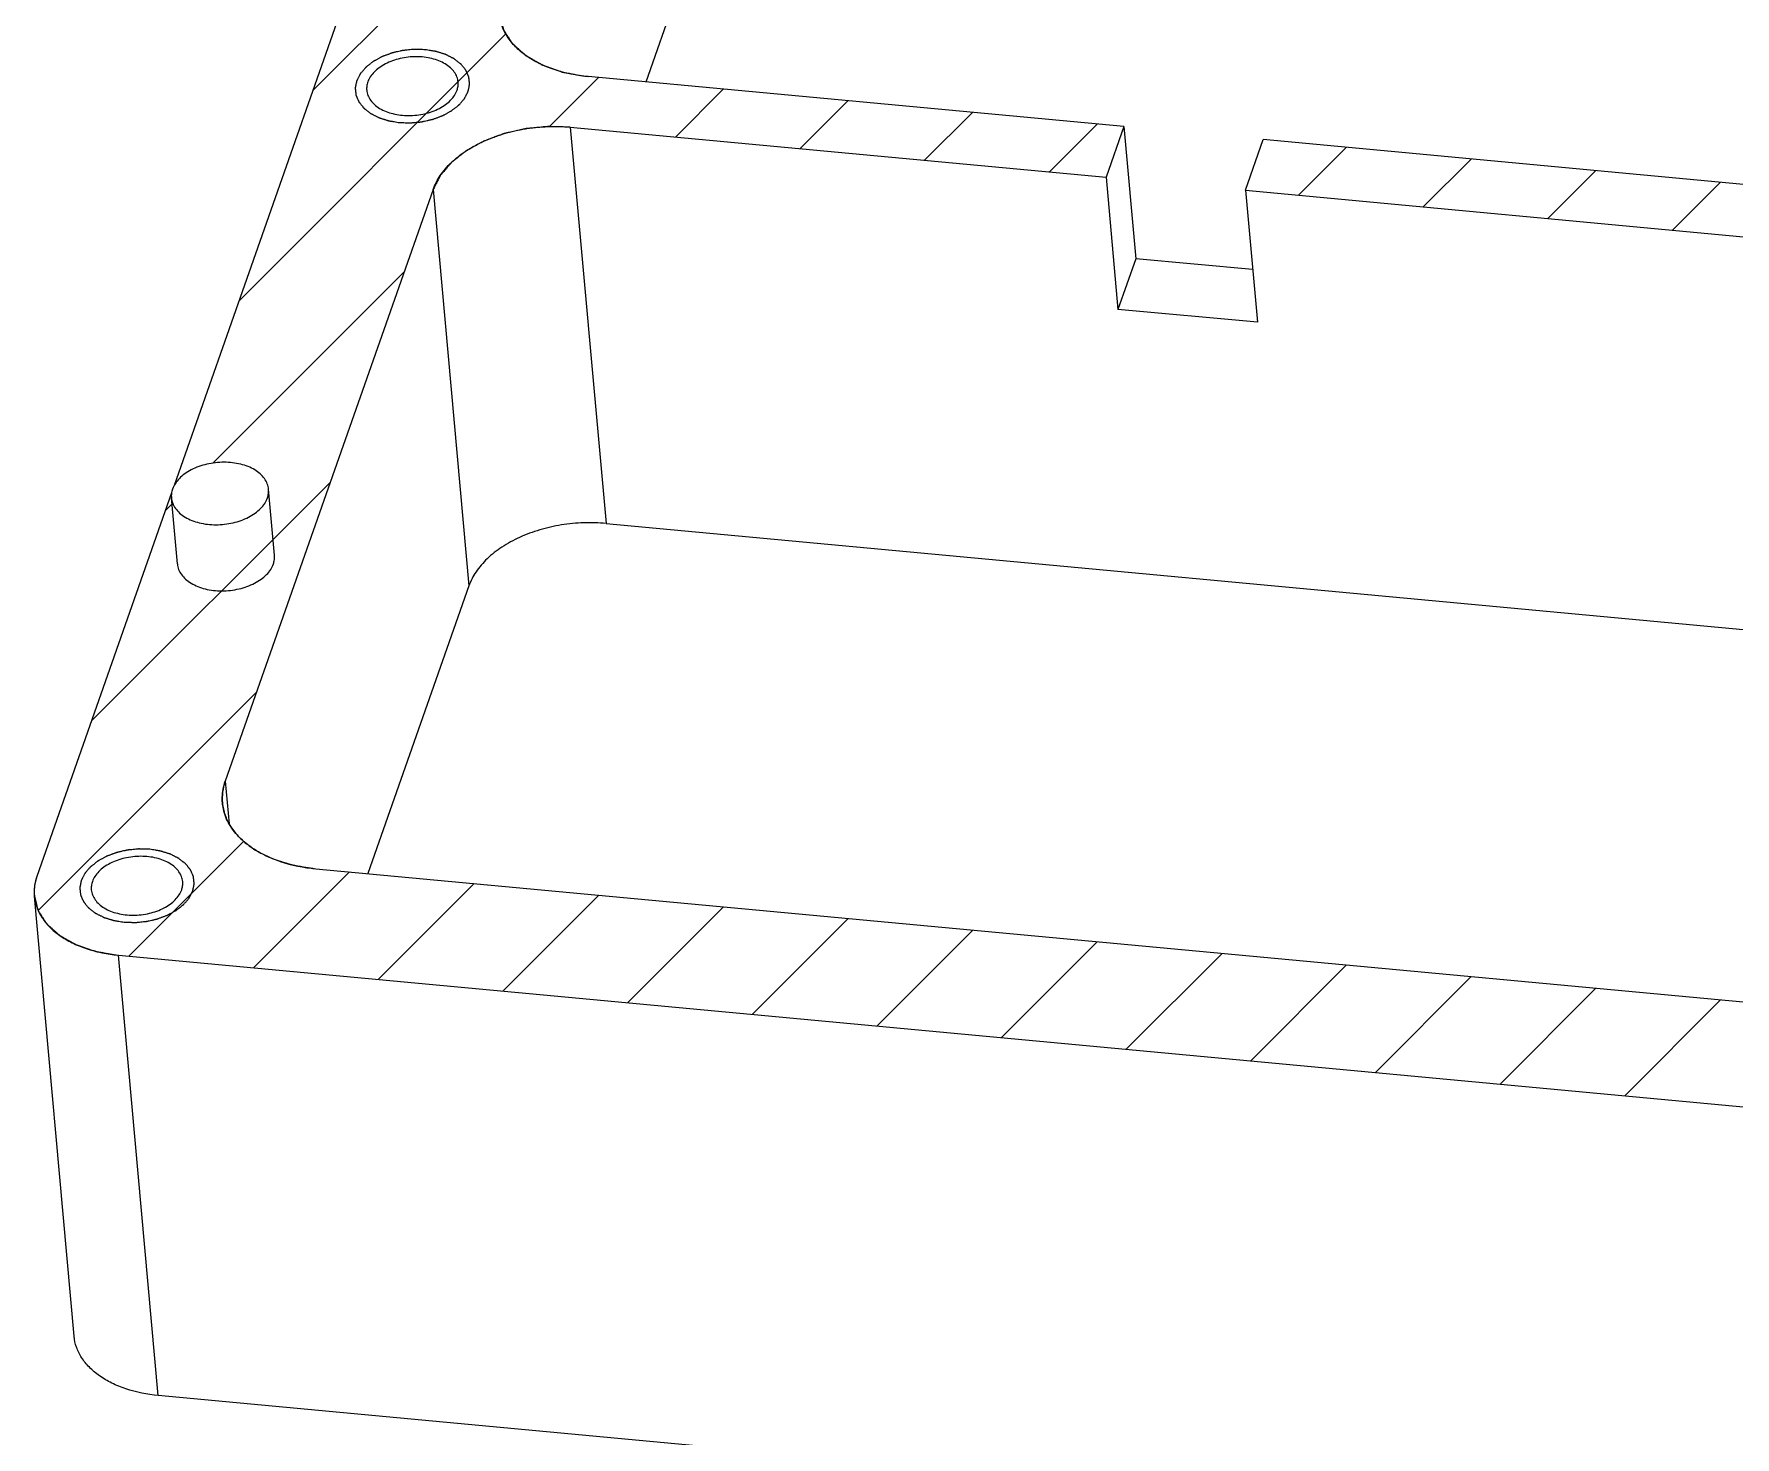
# Model space of a CAD drawing. Header units: millimetres. Extents: x 0 to 420, y 0 to 297.
# Drawn here: x 298.21 to 313.03, y 103.44 to 115.67 of the extents above; entities that cross this region are included whole.
import ezdxf

# ---------------------------------------------------------------- set-up
doc = ezdxf.new("R2010")
doc.units = ezdxf.units.MM
doc.header["$LTSCALE"] = 23.1
doc.layers.get('0').update_dxf_attribs({"linetype": 'CONTINUOUS'})
for name, color, linetype in [('03_ALL_AXES', 7, 'CONTINUOUS'), ('09_ALL_ROUNDS', 7, 'CONTINUOUS'), ('11_ALL_COSMETICS', 7, 'CONTINUOUS'), ('20_ALL_FEATURES', 7, 'CONTINUOUS')]:
    doc.layers.add(name, color=color, linetype=linetype)

msp = doc.modelspace()

# ---------------------------------------------------------------- linework, layer by layer
at = {"color": 4}
for points in [[(301.618, 115.529), (301.61, 115.529), (301.593, 115.529), (301.573, 115.53), (301.557, 115.53), (301.545, 115.531), (301.535, 115.531), (301.528, 115.531), (301.524, 115.531), (301.521, 115.532), (301.518, 115.531), (301.514, 115.531), (301.507, 115.53), (301.493, 115.529), (301.472, 115.527), (301.452, 115.525), (301.438, 115.523), (301.431, 115.523), (301.427, 115.522), (301.424, 115.522), (301.421, 115.521), (301.417, 115.521), (301.41, 115.519), (301.397, 115.516), (301.381, 115.512), (301.365, 115.509), (301.353, 115.506), (301.344, 115.504), (301.337, 115.502), (301.333, 115.501), (301.33, 115.501), (301.327, 115.5), (301.323, 115.498), (301.317, 115.496), (301.308, 115.493), (301.297, 115.488), (301.286, 115.484), (301.274, 115.48), (301.263, 115.476), (301.254, 115.473), (301.248, 115.47), (301.244, 115.469), (301.241, 115.468), (301.239, 115.467), (301.236, 115.465), (301.23, 115.462), (301.222, 115.457), (301.212, 115.452), (301.203, 115.447), (301.193, 115.441), (301.183, 115.436), (301.175, 115.432), (301.17, 115.429), (301.167, 115.427), (301.164, 115.426), (301.162, 115.424), (301.159, 115.422), (301.155, 115.418), (301.148, 115.413), (301.14, 115.407), (301.132, 115.4), (301.124, 115.394), (301.116, 115.388), (301.109, 115.383), (301.105, 115.379), (301.102, 115.377), (301.1, 115.375), (301.099, 115.373), (301.097, 115.371), (301.093, 115.367), (301.088, 115.361), (301.082, 115.354), (301.076, 115.347), (301.07, 115.34), (301.064, 115.333), (301.059, 115.327), (301.055, 115.323), (301.053, 115.32), (301.051, 115.319), (301.051, 115.317), (301.049, 115.314), (301.047, 115.31), (301.044, 115.303), (301.04, 115.295), (301.036, 115.288), (301.032, 115.28), (301.029, 115.274), (301.026, 115.268), (301.024, 115.264), (301.022, 115.261), (301.021, 115.259), (301.02, 115.257), (301.02, 115.255), (301.019, 115.252), (301.018, 115.249), (301.018, 115.245), (301.017, 115.24), (301.015, 115.233), (301.014, 115.226), (301.012, 115.218), (301.011, 115.211), (301.01, 115.206), (301.009, 115.202), (301.008, 115.199), (301.008, 115.196), (301.007, 115.194), (301.008, 115.192), (301.008, 115.19), (301.008, 115.187), (301.009, 115.183), (301.009, 115.178), (301.01, 115.171), (301.011, 115.163), (301.012, 115.156), (301.012, 115.149), (301.013, 115.144), (301.013, 115.14), (301.014, 115.137), (301.014, 115.134), (301.014, 115.132), (301.015, 115.131), (301.016, 115.128), (301.017, 115.125), (301.019, 115.121), (301.021, 115.116), (301.024, 115.11), (301.027, 115.103), (301.03, 115.096), (301.033, 115.09), (301.035, 115.085), (301.036, 115.081), (301.038, 115.078), (301.039, 115.075), (301.039, 115.074), (301.041, 115.072), (301.043, 115.07), (301.045, 115.067), (301.048, 115.063), (301.051, 115.059), (301.056, 115.053), (301.062, 115.046), (301.067, 115.04), (301.073, 115.033), (301.077, 115.027), (301.08, 115.023), (301.082, 115.021), (301.083, 115.019), (301.085, 115.018), (301.088, 115.016), (301.092, 115.012), (301.098, 115.008), (301.106, 115.002), (301.113, 114.996), (301.121, 114.99), (301.128, 114.984), (301.134, 114.98), (301.139, 114.976), (301.141, 114.974), (301.143, 114.973), (301.145, 114.972), (301.148, 114.97), (301.154, 114.968), (301.161, 114.964), (301.171, 114.959), (301.18, 114.954), (301.189, 114.95), (301.198, 114.945), (301.206, 114.941), (301.211, 114.939), (301.214, 114.937), (301.216, 114.936), (301.219, 114.935), (301.223, 114.934), (301.229, 114.932), (301.237, 114.929), (301.248, 114.926), (301.259, 114.923), (301.269, 114.919), (301.28, 114.916), (301.288, 114.913), (301.295, 114.911), (301.298, 114.91), (301.301, 114.909), (301.304, 114.909), (301.308, 114.908), (301.314, 114.907), (301.324, 114.906), (301.336, 114.904), (301.352, 114.901), (301.371, 114.898), (301.387, 114.895), (301.395, 114.894)], [(301.395, 114.894), (301.403, 114.894), (301.419, 114.893), (301.439, 114.893), (301.455, 114.892), (301.467, 114.892), (301.477, 114.892), (301.484, 114.891), (301.488, 114.891), (301.491, 114.891), (301.494, 114.892), (301.498, 114.892), (301.505, 114.893), (301.52, 114.894), (301.54, 114.896), (301.56, 114.898), (301.574, 114.899), (301.581, 114.9), (301.585, 114.9), (301.588, 114.901), (301.591, 114.901), (301.595, 114.902), (301.602, 114.904), (301.616, 114.907), (301.631, 114.91), (301.647, 114.914), (301.659, 114.917), (301.669, 114.919), (301.675, 114.92), (301.679, 114.921), (301.682, 114.922), (301.685, 114.923), (301.689, 114.924), (301.695, 114.927), (301.705, 114.93), (301.716, 114.934), (301.727, 114.938), (301.738, 114.943), (301.749, 114.947), (301.758, 114.95), (301.765, 114.953), (301.768, 114.954), (301.771, 114.955), (301.773, 114.956), (301.777, 114.958), (301.782, 114.961), (301.79, 114.965), (301.8, 114.971), (301.81, 114.976), (301.819, 114.981), (301.829, 114.987), (301.837, 114.991), (301.843, 114.994), (301.846, 114.996), (301.848, 114.997), (301.85, 114.999), (301.853, 115.001), (301.857, 115.005), (301.864, 115.01), (301.872, 115.016), (301.88, 115.022), (301.888, 115.029), (301.896, 115.035), (301.903, 115.04), (301.907, 115.044), (301.91, 115.046), (301.912, 115.048), (301.914, 115.049), (301.916, 115.052), (301.919, 115.056), (301.924, 115.062), (301.93, 115.069), (301.936, 115.076), (301.942, 115.083), (301.949, 115.09), (301.954, 115.096), (301.957, 115.1), (301.959, 115.102), (301.961, 115.104), (301.962, 115.106), (301.963, 115.109), (301.965, 115.113), (301.969, 115.12), (301.973, 115.127), (301.976, 115.135), (301.98, 115.143), (301.984, 115.149), (301.986, 115.154), (301.988, 115.158), (301.99, 115.162), (301.991, 115.164), (301.992, 115.166), (301.993, 115.168), (301.993, 115.171), (301.994, 115.174), (301.995, 115.178), (301.996, 115.183), (301.997, 115.189), (301.999, 115.197), (302, 115.205), (302.001, 115.212), (302.002, 115.217), (302.003, 115.221), (302.004, 115.224), (302.004, 115.227), (302.005, 115.229), (302.004, 115.23), (302.004, 115.233), (302.004, 115.236), (302.003, 115.24), (302.003, 115.245), (302.002, 115.252), (302.001, 115.259), (302.001, 115.267), (302, 115.274), (301.999, 115.279), (301.999, 115.283), (301.999, 115.286), (301.998, 115.288), (301.998, 115.29), (301.997, 115.292), (301.996, 115.295), (301.995, 115.298), (301.993, 115.301), (301.991, 115.306), (301.989, 115.312), (301.985, 115.32), (301.982, 115.327), (301.98, 115.333), (301.978, 115.338), (301.976, 115.342), (301.975, 115.345), (301.974, 115.347), (301.973, 115.349), (301.971, 115.351), (301.97, 115.353), (301.967, 115.356), (301.965, 115.359), (301.961, 115.364), (301.956, 115.37), (301.951, 115.376), (301.945, 115.383), (301.94, 115.39), (301.935, 115.396), (301.932, 115.4), (301.93, 115.402), (301.929, 115.404), (301.927, 115.405), (301.924, 115.407), (301.92, 115.41), (301.914, 115.415), (301.906, 115.421), (301.899, 115.427), (301.892, 115.433), (301.884, 115.438), (301.878, 115.443), (301.874, 115.446), (301.871, 115.448), (301.869, 115.45), (301.867, 115.451), (301.864, 115.453), (301.859, 115.455), (301.851, 115.459), (301.842, 115.464), (301.833, 115.468), (301.823, 115.473), (301.814, 115.478), (301.807, 115.481), (301.801, 115.484), (301.798, 115.486), (301.796, 115.487), (301.793, 115.488), (301.79, 115.489), (301.784, 115.491), (301.775, 115.494), (301.764, 115.497), (301.754, 115.5), (301.743, 115.504), (301.733, 115.507), (301.724, 115.51), (301.718, 115.512), (301.714, 115.513), (301.712, 115.514), (301.709, 115.514), (301.705, 115.515), (301.698, 115.516), (301.688, 115.517), (301.676, 115.519), (301.661, 115.522), (301.641, 115.525), (301.625, 115.527), (301.618, 115.529)], [(299.217, 108.56), (299.209, 108.56), (299.193, 108.561), (299.173, 108.561), (299.157, 108.562), (299.145, 108.562), (299.135, 108.562), (299.128, 108.563), (299.124, 108.563), (299.121, 108.563), (299.117, 108.563), (299.113, 108.562), (299.106, 108.561), (299.092, 108.56), (299.072, 108.558), (299.052, 108.556), (299.038, 108.555), (299.03, 108.554), (299.026, 108.554), (299.023, 108.554), (299.02, 108.553), (299.017, 108.552), (299.01, 108.55), (298.996, 108.547), (298.98, 108.544), (298.965, 108.54), (298.953, 108.538), (298.943, 108.535), (298.936, 108.534), (298.932, 108.533), (298.929, 108.532), (298.927, 108.531), (298.923, 108.53), (298.916, 108.527), (298.907, 108.524), (298.896, 108.52), (298.885, 108.516), (298.874, 108.512), (298.863, 108.507), (298.854, 108.504), (298.847, 108.502), (298.843, 108.5), (298.841, 108.499), (298.838, 108.498), (298.835, 108.496), (298.829, 108.493), (298.821, 108.489), (298.812, 108.483), (298.802, 108.478), (298.793, 108.473), (298.783, 108.468), (298.775, 108.463), (298.769, 108.46), (298.766, 108.458), (298.763, 108.457), (298.762, 108.455), (298.759, 108.453), (298.754, 108.45), (298.748, 108.444), (298.74, 108.438), (298.732, 108.432), (298.724, 108.426), (298.716, 108.419), (298.709, 108.414), (298.704, 108.41), (298.702, 108.408), (298.699, 108.407), (298.698, 108.405), (298.696, 108.403), (298.693, 108.398), (298.687, 108.392), (298.681, 108.385), (298.675, 108.378), (298.669, 108.371), (298.663, 108.364), (298.658, 108.358), (298.655, 108.354), (298.653, 108.352), (298.651, 108.35), (298.65, 108.348), (298.649, 108.346), (298.646, 108.341), (298.643, 108.335), (298.639, 108.327), (298.635, 108.319), (298.631, 108.311), (298.628, 108.305), (298.625, 108.3), (298.623, 108.296), (298.622, 108.293), (298.62, 108.29), (298.619, 108.288), (298.619, 108.286), (298.619, 108.284), (298.618, 108.28), (298.617, 108.276), (298.616, 108.271), (298.615, 108.265), (298.613, 108.257), (298.612, 108.249), (298.61, 108.243), (298.609, 108.237), (298.609, 108.233), (298.608, 108.23), (298.607, 108.228), (298.607, 108.226), (298.607, 108.224), (298.607, 108.221), (298.608, 108.218), (298.608, 108.214), (298.609, 108.209), (298.61, 108.202), (298.61, 108.195), (298.611, 108.187), (298.612, 108.181), (298.612, 108.175), (298.613, 108.172), (298.613, 108.168), (298.613, 108.166), (298.613, 108.164), (298.614, 108.162), (298.615, 108.16), (298.617, 108.156), (298.618, 108.153), (298.62, 108.148), (298.623, 108.142), (298.626, 108.134), (298.629, 108.127), (298.632, 108.121), (298.634, 108.116), (298.636, 108.112), (298.637, 108.109), (298.638, 108.107), (298.639, 108.105), (298.64, 108.103), (298.642, 108.101), (298.644, 108.098), (298.647, 108.095), (298.651, 108.09), (298.655, 108.085), (298.661, 108.078), (298.666, 108.071), (298.672, 108.064), (298.677, 108.058), (298.68, 108.054), (298.682, 108.052), (298.683, 108.05), (298.685, 108.049), (298.687, 108.047), (298.692, 108.044), (298.698, 108.039), (298.705, 108.033), (298.713, 108.027), (298.72, 108.022), (298.728, 108.016), (298.734, 108.011), (298.738, 108.008), (298.741, 108.006), (298.742, 108.004), (298.745, 108.003), (298.748, 108.002), (298.753, 107.999), (298.761, 107.995), (298.77, 107.99), (298.779, 107.986), (298.788, 107.981), (298.798, 107.977), (298.805, 107.973), (298.81, 107.97), (298.814, 107.968), (298.816, 107.967), (298.819, 107.966), (298.822, 107.965), (298.828, 107.963), (298.837, 107.961), (298.848, 107.957), (298.858, 107.954), (298.869, 107.951), (298.879, 107.947), (298.888, 107.945), (298.894, 107.943), (298.898, 107.942), (298.9, 107.941), (298.903, 107.94), (298.907, 107.94), (298.914, 107.939), (298.924, 107.937), (298.935, 107.935), (298.951, 107.932), (298.971, 107.929), (298.986, 107.927), (298.994, 107.925)], [(298.994, 107.925), (299.002, 107.925), (299.018, 107.925), (299.038, 107.924), (299.054, 107.924), (299.067, 107.923), (299.077, 107.923), (299.084, 107.923), (299.088, 107.923), (299.091, 107.923), (299.094, 107.923), (299.098, 107.923), (299.105, 107.924), (299.119, 107.925), (299.139, 107.927), (299.159, 107.929), (299.174, 107.931), (299.181, 107.931), (299.185, 107.932), (299.188, 107.932), (299.191, 107.933), (299.195, 107.934), (299.202, 107.935), (299.215, 107.938), (299.231, 107.942), (299.247, 107.945), (299.258, 107.948), (299.268, 107.95), (299.275, 107.952), (299.279, 107.953), (299.282, 107.953), (299.285, 107.954), (299.288, 107.956), (299.295, 107.958), (299.304, 107.962), (299.315, 107.966), (299.326, 107.97), (299.337, 107.974), (299.348, 107.978), (299.358, 107.982), (299.364, 107.984), (299.368, 107.985), (299.371, 107.986), (299.373, 107.988), (299.376, 107.989), (299.382, 107.993), (299.39, 107.997), (299.399, 108.002), (299.409, 108.007), (299.419, 108.013), (299.428, 108.018), (299.436, 108.022), (299.442, 108.025), (299.445, 108.027), (299.448, 108.029), (299.45, 108.03), (299.452, 108.032), (299.457, 108.036), (299.464, 108.041), (299.472, 108.047), (299.48, 108.054), (299.488, 108.06), (299.496, 108.066), (299.502, 108.072), (299.507, 108.075), (299.51, 108.077), (299.512, 108.079), (299.513, 108.081), (299.515, 108.083), (299.519, 108.087), (299.524, 108.093), (299.53, 108.1), (299.536, 108.107), (299.542, 108.114), (299.548, 108.121), (299.553, 108.127), (299.557, 108.131), (299.559, 108.134), (299.56, 108.136), (299.561, 108.138), (299.562, 108.14), (299.565, 108.145), (299.568, 108.151), (299.572, 108.159), (299.576, 108.167), (299.58, 108.174), (299.583, 108.181), (299.586, 108.186), (299.588, 108.19), (299.59, 108.193), (299.591, 108.195), (299.592, 108.197), (299.592, 108.199), (299.593, 108.202), (299.593, 108.205), (299.594, 108.209), (299.595, 108.214), (299.596, 108.221), (299.598, 108.229), (299.6, 108.236), (299.601, 108.243), (299.602, 108.248), (299.603, 108.252), (299.603, 108.255), (299.604, 108.258), (299.604, 108.26), (299.604, 108.262), (299.604, 108.264), (299.603, 108.268), (299.603, 108.272), (299.602, 108.277), (299.602, 108.283), (299.601, 108.291), (299.6, 108.299), (299.599, 108.305), (299.599, 108.31), (299.598, 108.314), (299.598, 108.317), (299.598, 108.32), (299.598, 108.322), (299.597, 108.324), (299.596, 108.326), (299.594, 108.329), (299.593, 108.333), (299.591, 108.338), (299.588, 108.344), (299.585, 108.351), (299.582, 108.359), (299.579, 108.365), (299.577, 108.37), (299.575, 108.373), (299.574, 108.376), (299.573, 108.379), (299.572, 108.381), (299.571, 108.382), (299.569, 108.385), (299.567, 108.387), (299.564, 108.391), (299.56, 108.395), (299.556, 108.401), (299.55, 108.408), (299.545, 108.415), (299.539, 108.421), (299.535, 108.427), (299.531, 108.431), (299.53, 108.433), (299.528, 108.435), (299.526, 108.437), (299.524, 108.438), (299.52, 108.442), (299.513, 108.447), (299.506, 108.452), (299.498, 108.458), (299.491, 108.464), (299.484, 108.47), (299.477, 108.474), (299.473, 108.478), (299.471, 108.48), (299.469, 108.481), (299.466, 108.482), (299.463, 108.484), (299.458, 108.487), (299.45, 108.491), (299.441, 108.495), (299.432, 108.5), (299.423, 108.504), (299.414, 108.509), (299.406, 108.513), (299.401, 108.516), (299.398, 108.517), (299.395, 108.518), (299.393, 108.519), (299.389, 108.52), (299.383, 108.522), (299.374, 108.525), (299.364, 108.528), (299.353, 108.532), (299.343, 108.535), (299.332, 108.538), (299.323, 108.541), (299.317, 108.543), (299.314, 108.544), (299.311, 108.545), (299.308, 108.545), (299.304, 108.546), (299.297, 108.547), (299.288, 108.549), (299.276, 108.551), (299.26, 108.553), (299.241, 108.556), (299.225, 108.559), (299.217, 108.56)]]:
    msp.add_open_spline(points, degree=3, knots=[0, 0, 0, 0, 0.015625, 0.03125, 0.039062, 0.046875, 0.054688, 0.058594, 0.060547, 0.0625, 0.064453, 0.066406, 0.070312, 0.078125, 0.09375, 0.109375, 0.117188, 0.121094, 0.123047, 0.125, 0.126953, 0.128906, 0.132812, 0.140625, 0.15625, 0.164062, 0.171875, 0.179688, 0.183594, 0.185547, 0.1875, 0.189453, 0.191406, 0.195312, 0.203125, 0.210938, 0.21875, 0.226562, 0.234375, 0.242188, 0.246094, 0.248047, 0.25, 0.251953, 0.253906, 0.257812, 0.265625, 0.273438, 0.28125, 0.289062, 0.296875, 0.304688, 0.308594, 0.310547, 0.3125, 0.314453, 0.316406, 0.320312, 0.328125, 0.335938, 0.34375, 0.351562, 0.359375, 0.367188, 0.371094, 0.373047, 0.375, 0.376953, 0.378906, 0.382812, 0.390625, 0.398438, 0.40625, 0.414062, 0.421875, 0.429688, 0.433594, 0.435547, 0.4375, 0.439453, 0.441406, 0.445312, 0.453125, 0.460938, 0.46875, 0.476562, 0.484375, 0.488281, 0.492188, 0.496094, 0.498047, 0.5, 0.501953, 0.503906, 0.507812, 0.511719, 0.515625, 0.523438, 0.53125, 0.539062, 0.546875, 0.550781, 0.554688, 0.558594, 0.560547, 0.5625, 0.564453, 0.566406, 0.570312, 0.574219, 0.578125, 0.585938, 0.59375, 0.601562, 0.609375, 0.613281, 0.617188, 0.621094, 0.623047, 0.625, 0.626953, 0.628906, 0.632812, 0.636719, 0.640625, 0.648438, 0.65625, 0.664062, 0.671875, 0.675781, 0.679688, 0.683594, 0.685547, 0.6875, 0.689453, 0.691406, 0.695312, 0.699219, 0.703125, 0.710938, 0.71875, 0.726562, 0.734375, 0.742188, 0.746094, 0.748047, 0.75, 0.751953, 0.753906, 0.757812, 0.765625, 0.773438, 0.78125, 0.789062, 0.796875, 0.804688, 0.808594, 0.810547, 0.8125, 0.814453, 0.816406, 0.820312, 0.828125, 0.835938, 0.84375, 0.851562, 0.859375, 0.867188, 0.871094, 0.873047, 0.875, 0.876953, 0.878906, 0.882812, 0.890625, 0.898438, 0.90625, 0.914062, 0.921875, 0.929688, 0.933594, 0.935547, 0.9375, 0.939453, 0.941406, 0.945312, 0.953125, 0.960938, 0.96875, 0.984375, 1, 1, 1, 1], dxfattribs=at)
at = {"layer": '03_ALL_AXES', "color": 7}
for p, q in [((300.304, 111.124), (300.252, 111.699)), ((299.458, 111.047), (299.406, 111.623))]:
    msp.add_line(p, q, dxfattribs=at)
for points, knots in [([(301.905, 115.247), (301.903, 115.263), (301.896, 115.293), (301.872, 115.336), (301.837, 115.374), (301.774, 115.42), (301.673, 115.458), (301.538, 115.473), (301.399, 115.457), (301.291, 115.419), (301.218, 115.374), (301.173, 115.336), (301.138, 115.294), (301.123, 115.263), (301.117, 115.248)], [0, 0, 0, 0, 0.047376, 0.096835, 0.149976, 0.207683, 0.336597, 0.479431, 0.626599, 0.767221, 0.832299, 0.892797, 0.948543, 1, 1, 1, 1]), ([(301.117, 115.248), (301.113, 115.236), (301.107, 115.212), (301.107, 115.187), (301.108, 115.175)], [0, 0, 0, 0, 0.50695, 1, 1, 1, 1]), ([(301.895, 115.175), (301.899, 115.187), (301.905, 115.211), (301.906, 115.235), (301.905, 115.247)], [0, 0, 0, 0, 0.50695, 1, 1, 1, 1]), ([(301.108, 115.175), (301.109, 115.16), (301.116, 115.129), (301.14, 115.087), (301.175, 115.048), (301.238, 115.003), (301.339, 114.965), (301.474, 114.95), (301.613, 114.965), (301.721, 115.004), (301.795, 115.048), (301.839, 115.086), (301.874, 115.128), (301.89, 115.159), (301.895, 115.175)], [0, 0, 0, 0, 0.047376, 0.096835, 0.149976, 0.207683, 0.336597, 0.479431, 0.626599, 0.767221, 0.832299, 0.892797, 0.948543, 1, 1, 1, 1]), ([(300.252, 111.699), (300.251, 111.715), (300.243, 111.748), (300.218, 111.793), (300.18, 111.834), (300.114, 111.882), (300.006, 111.923), (299.863, 111.939), (299.715, 111.922), (299.6, 111.882), (299.522, 111.834), (299.475, 111.794), (299.438, 111.749), (299.421, 111.716), (299.416, 111.7)], [0, 0, 0, 0, 0.047376, 0.096835, 0.149976, 0.207683, 0.336597, 0.479431, 0.626599, 0.767221, 0.832299, 0.892797, 0.948543, 1, 1, 1, 1]), ([(299.416, 111.7), (299.411, 111.687), (299.405, 111.662), (299.404, 111.635), (299.406, 111.623)], [0, 0, 0, 0, 0.50695, 1, 1, 1, 1]), ([(300.242, 111.622), (300.246, 111.635), (300.253, 111.66), (300.253, 111.686), (300.252, 111.699)], [0, 0, 0, 0, 0.50695, 1, 1, 1, 1]), ([(299.406, 111.623), (299.407, 111.607), (299.415, 111.574), (299.44, 111.529), (299.477, 111.488), (299.544, 111.44), (299.651, 111.399), (299.795, 111.383), (299.942, 111.4), (300.057, 111.44), (300.135, 111.488), (300.183, 111.528), (300.22, 111.573), (300.236, 111.606), (300.242, 111.622)], [0, 0, 0, 0, 0.047376, 0.096835, 0.149976, 0.207683, 0.336597, 0.479431, 0.626599, 0.767221, 0.832299, 0.892797, 0.948543, 1, 1, 1, 1]), ([(299.458, 111.047), (299.459, 111.031), (299.467, 110.998), (299.492, 110.953), (299.529, 110.912), (299.596, 110.864), (299.703, 110.823), (299.847, 110.807), (299.994, 110.824), (300.109, 110.865), (300.187, 110.912), (300.235, 110.952), (300.272, 110.997), (300.288, 111.03), (300.294, 111.047)], [0, 0, 0, 0, 0.047376, 0.096835, 0.149975, 0.207683, 0.336597, 0.479431, 0.626599, 0.767221, 0.832299, 0.892797, 0.948543, 1, 1, 1, 1]), ([(300.294, 111.047), (300.298, 111.059), (300.305, 111.085), (300.305, 111.111), (300.304, 111.124)], [0, 0, 0, 0, 0.506949, 1, 1, 1, 1]), ([(299.504, 108.279), (299.503, 108.294), (299.495, 108.325), (299.472, 108.367), (299.436, 108.406), (299.374, 108.451), (299.273, 108.49), (299.138, 108.504), (298.999, 108.489), (298.89, 108.45), (298.817, 108.406), (298.772, 108.368), (298.738, 108.326), (298.722, 108.295), (298.717, 108.279)], [0, 0, 0, 0, 0.047376, 0.096835, 0.149976, 0.207683, 0.336597, 0.479431, 0.626599, 0.767221, 0.832299, 0.892797, 0.948543, 1, 1, 1, 1]), ([(298.717, 108.279), (298.713, 108.267), (298.707, 108.243), (298.706, 108.219), (298.707, 108.207)], [0, 0, 0, 0, 0.50695, 1, 1, 1, 1]), ([(299.495, 108.206), (299.499, 108.218), (299.505, 108.242), (299.505, 108.267), (299.504, 108.279)], [0, 0, 0, 0, 0.50695, 1, 1, 1, 1]), ([(298.707, 108.207), (298.709, 108.192), (298.716, 108.161), (298.74, 108.118), (298.775, 108.08), (298.838, 108.034), (298.938, 107.996), (299.074, 107.981), (299.212, 107.997), (299.321, 108.035), (299.394, 108.08), (299.439, 108.118), (299.473, 108.16), (299.489, 108.191), (299.495, 108.206)], [0, 0, 0, 0, 0.047376, 0.096835, 0.149976, 0.207683, 0.336597, 0.479431, 0.626599, 0.767221, 0.832299, 0.892797, 0.948543, 1, 1, 1, 1])]:
    msp.add_open_spline(points, degree=3, knots=knots, dxfattribs=at)
at = {"layer": '09_ALL_ROUNDS', "color": 7}
for p, q in [((305.315, 120.297), (303.541, 115.247)), ((301.686, 114.31), (299.875, 109.154)), ((303.194, 111.4), (321.134, 109.725)), ((301.999, 110.856), (301.118, 108.348))]:
    msp.add_line(p, q, dxfattribs=at)
at = {"layer": '09_ALL_ROUNDS', "color": 4}
for p, q in [((302.882, 114.854), (303.194, 111.4)), ((301.686, 114.31), (301.999, 110.856))]:
    msp.add_line(p, q, dxfattribs=at)
at = {"layer": '09_ALL_ROUNDS', "color": 7}
for points, knots in [([(303.037, 115.295), (302.936, 115.304), (302.79, 115.333), (302.612, 115.405), (302.498, 115.472), (302.404, 115.55), (302.331, 115.639), (302.282, 115.736), (302.267, 115.805), (302.264, 115.839)], [0, 0, 0, 0, 0.296792, 0.434519, 0.563365, 0.683058, 0.794312, 0.898978, 1, 1, 1, 1]), ([(301.686, 114.31), (301.702, 114.353), (301.746, 114.439), (301.846, 114.553), (301.975, 114.653), (302.13, 114.737), (302.305, 114.802), (302.493, 114.844), (302.687, 114.863), (302.817, 114.86), (302.882, 114.854)], [0, 0, 0, 0, 0.098048, 0.205192, 0.322265, 0.448568, 0.582276, 0.720799, 0.861103, 1, 1, 1, 1]), ([(303.194, 111.4), (303.129, 111.406), (302.999, 111.409), (302.805, 111.391), (302.617, 111.348), (302.442, 111.284), (302.287, 111.2), (302.158, 111.099), (302.059, 110.985), (302.014, 110.899), (301.999, 110.856)], [0, 0, 0, 0, 0.138897, 0.279201, 0.417724, 0.551432, 0.677735, 0.794808, 0.901952, 1, 1, 1, 1])]:
    msp.add_open_spline(points, degree=3, knots=knots, dxfattribs=at)
at = {"layer": '11_ALL_COSMETICS', "color": 7}
for p, q in [((304.03, 124.824), (299.43, 111.732)), ((303.008, 115.298), (303.037, 115.295)), ((307.707, 114.859), (303.037, 115.295)), ((302.882, 114.854), (307.552, 114.418)), ((307.707, 114.859), (307.552, 114.418)), ((308.767, 114.304), (308.922, 114.745)), ((321.482, 113.573), (308.922, 114.745)), ((301.686, 114.31), (299.875, 109.154)), ((308.767, 114.304), (321.327, 113.132)), ((299.407, 111.667), (298.233, 108.324)), ((299.851, 108.96), (299.851, 108.961)), ((300.664, 108.391), (319.007, 106.679)), ((298.213, 108.24), (298.211, 108.226)), ((298.216, 108.263), (298.213, 108.246)), ((298.213, 108.246), (298.213, 108.24)), ((298.216, 108.264), (298.216, 108.263)), ((298.222, 108.287), (298.22, 108.282)), ((298.225, 108.301), (298.222, 108.287)), ((298.227, 108.306), (298.225, 108.301)), ((298.209, 108.203), (298.209, 108.201)), ((298.209, 108.201), (298.209, 108.185)), ((298.209, 108.185), (298.209, 108.179)), ((298.209, 108.179), (298.21, 108.166)), ((298.21, 108.166), (298.21, 108.162)), ((298.21, 108.162), (298.21, 108.161)), ((298.21, 108.161), (298.211, 108.153)), ((298.211, 108.226), (298.211, 108.221)), ((298.943, 107.637), (380.524, 100.022))]:
    msp.add_line(p, q, dxfattribs=at)
at = {"layer": '11_ALL_COSMETICS', "color": 4}
for p, q in [((300.639, 115.173), (302.721, 117.255)), ((299.996, 113.341), (302.319, 115.665)), ((302.702, 114.86), (303.128, 115.286)), ((303.798, 114.768), (304.215, 115.185)), ((304.885, 114.667), (305.301, 115.083)), ((305.971, 114.565), (306.388, 114.982)), ((307.058, 114.464), (307.474, 114.88)), ((309.231, 114.261), (309.647, 114.678)), ((310.317, 114.16), (310.734, 114.576)), ((311.404, 114.058), (311.82, 114.475)), ((312.49, 113.957), (312.907, 114.373)), ((299.769, 111.927), (301.434, 113.592)), ((298.709, 109.679), (300.791, 111.761)), ((299.352, 111.51), (299.41, 111.568)), ((298.244, 108.026), (300.148, 109.93)), ((299.034, 107.628), (300.036, 108.63)), ((300.121, 107.527), (300.957, 108.363)), ((301.207, 107.426), (302.044, 108.262)), ((302.294, 107.324), (303.13, 108.16)), ((303.38, 107.223), (304.217, 108.059)), ((304.467, 107.121), (305.303, 107.958)), ((305.554, 107.02), (306.39, 107.856)), ((306.64, 106.919), (307.476, 107.755)), ((307.727, 106.817), (308.563, 107.653)), ((308.813, 106.716), (309.649, 107.552)), ((309.9, 106.614), (310.736, 107.451)), ((310.986, 106.513), (311.822, 107.349)), ((312.073, 106.411), (312.909, 107.248))]:
    msp.add_line(p, q, dxfattribs=at)
at = {"layer": '11_ALL_COSMETICS', "color": 7}
for centre, radius, start, end in [((300.276, 109.002), 0.428, 185.1647, 185.5157), ((300.806, 109.911), 1.527, 263.7042, 264.6679)]:
    msp.add_arc(centre, radius, start, end, dxfattribs=at)
for points, knots in [([(302.265, 115.828), (302.269, 115.812), (302.276, 115.789), (302.284, 115.761), (302.289, 115.745), (302.292, 115.733), (302.295, 115.723), (302.297, 115.715), (302.298, 115.71), (302.3, 115.706), (302.3, 115.703), (302.301, 115.701), (302.302, 115.7), (302.304, 115.696), (302.307, 115.692), (302.312, 115.684), (302.318, 115.675), (302.327, 115.661), (302.339, 115.642), (302.351, 115.624), (302.361, 115.609), (302.367, 115.6), (302.372, 115.592), (302.375, 115.588), (302.377, 115.585), (302.378, 115.583), (302.38, 115.581), (302.382, 115.579), (302.386, 115.576), (302.39, 115.572), (302.397, 115.566), (302.406, 115.558), (302.417, 115.548), (302.428, 115.538), (302.438, 115.529), (302.449, 115.519), (302.46, 115.509), (302.469, 115.501), (302.476, 115.495), (302.481, 115.49), (302.486, 115.486), (302.489, 115.483), (302.491, 115.481), (302.492, 115.48), (302.494, 115.479), (302.496, 115.478), (302.5, 115.476), (302.506, 115.472), (302.512, 115.468), (302.522, 115.463), (302.533, 115.457), (302.547, 115.449), (302.56, 115.441), (302.574, 115.433), (302.588, 115.425), (302.602, 115.417), (302.613, 115.411), (302.622, 115.405), (302.628, 115.402), (302.633, 115.399), (302.635, 115.398), (302.638, 115.396), (302.64, 115.395), (302.645, 115.394), (302.652, 115.391), (302.663, 115.387), (302.677, 115.382), (302.699, 115.375), (302.726, 115.365), (302.754, 115.355), (302.776, 115.347), (302.789, 115.343), (302.8, 115.339), (302.807, 115.336), (302.812, 115.334), (302.815, 115.334), (302.818, 115.333), (302.822, 115.332), (302.831, 115.331), (302.844, 115.328), (302.863, 115.325), (302.881, 115.321), (302.905, 115.317), (302.947, 115.309), (302.983, 115.302), (303.008, 115.298)], [0, 0, 0, 0, 0.0625, 0.09375, 0.109375, 0.125, 0.140625, 0.148438, 0.15625, 0.160156, 0.164062, 0.166016, 0.167969, 0.171875, 0.179688, 0.1875, 0.203125, 0.21875, 0.25, 0.28125, 0.296875, 0.3125, 0.320312, 0.328125, 0.332031, 0.333984, 0.335938, 0.339844, 0.34375, 0.351562, 0.359375, 0.375, 0.390625, 0.40625, 0.421875, 0.4375, 0.453125, 0.46875, 0.476562, 0.484375, 0.492188, 0.496094, 0.498047, 0.5, 0.501953, 0.503906, 0.507812, 0.515625, 0.523438, 0.53125, 0.546875, 0.5625, 0.578125, 0.59375, 0.609375, 0.625, 0.640625, 0.648438, 0.65625, 0.660156, 0.664062, 0.666016, 0.667969, 0.671875, 0.679688, 0.6875, 0.703125, 0.71875, 0.75, 0.78125, 0.796875, 0.8125, 0.820312, 0.828125, 0.832031, 0.833984, 0.835938, 0.839844, 0.84375, 0.859375, 0.875, 0.890625, 0.90625, 0.9375, 1, 1, 1, 1]), ([(302.882, 114.854), (302.866, 114.854), (302.833, 114.855), (302.793, 114.856), (302.761, 114.857), (302.741, 114.858), (302.725, 114.858), (302.713, 114.858), (302.703, 114.859), (302.696, 114.859), (302.692, 114.859), (302.689, 114.859), (302.686, 114.859), (302.681, 114.858), (302.674, 114.858), (302.664, 114.857), (302.652, 114.856), (302.636, 114.854), (302.616, 114.852), (302.591, 114.85), (302.567, 114.847), (302.547, 114.845), (302.531, 114.844), (302.519, 114.843), (302.508, 114.842), (302.501, 114.841), (302.497, 114.841), (302.494, 114.84), (302.491, 114.84), (302.487, 114.839), (302.481, 114.837), (302.471, 114.835), (302.459, 114.832), (302.443, 114.829), (302.424, 114.824), (302.4, 114.819), (302.377, 114.814), (302.357, 114.809), (302.342, 114.806), (302.33, 114.803), (302.32, 114.801), (302.313, 114.799), (302.309, 114.798), (302.306, 114.798), (302.304, 114.797), (302.3, 114.795), (302.293, 114.793), (302.284, 114.79), (302.273, 114.785), (302.258, 114.78), (302.24, 114.773), (302.218, 114.765), (302.195, 114.757), (302.177, 114.75), (302.162, 114.744), (302.151, 114.74), (302.142, 114.737), (302.135, 114.734), (302.132, 114.733), (302.129, 114.732), (302.126, 114.731), (302.123, 114.729), (302.118, 114.726), (302.11, 114.721), (302.1, 114.716), (302.087, 114.709), (302.071, 114.7), (302.052, 114.69), (302.033, 114.679), (302.016, 114.67), (302.004, 114.663), (301.994, 114.658), (301.986, 114.654), (301.98, 114.651), (301.977, 114.649), (301.975, 114.648), (301.973, 114.646), (301.97, 114.644), (301.965, 114.64), (301.959, 114.635), (301.951, 114.629), (301.94, 114.62), (301.927, 114.61), (301.911, 114.597), (301.895, 114.584), (301.881, 114.574), (301.871, 114.566), (301.863, 114.559), (301.856, 114.554), (301.851, 114.55), (301.849, 114.548), (301.847, 114.547), (301.845, 114.545), (301.843, 114.543), (301.84, 114.538), (301.835, 114.532), (301.829, 114.525), (301.82, 114.516), (301.81, 114.504), (301.798, 114.49), (301.786, 114.476), (301.776, 114.464), (301.768, 114.455), (301.762, 114.448), (301.757, 114.442), (301.753, 114.438), (301.751, 114.435), (301.749, 114.433), (301.749, 114.431), (301.747, 114.429), (301.745, 114.424), (301.742, 114.418), (301.738, 114.41), (301.733, 114.4), (301.726, 114.387), (301.715, 114.366), (301.702, 114.341), (301.692, 114.32), (301.686, 114.31)], [0, 0, 0, 0, 0.03125, 0.0625, 0.078125, 0.09375, 0.101562, 0.109375, 0.117188, 0.121094, 0.123047, 0.125, 0.126953, 0.128906, 0.132812, 0.140625, 0.148438, 0.15625, 0.171875, 0.1875, 0.203125, 0.21875, 0.226562, 0.234375, 0.242188, 0.246094, 0.248047, 0.25, 0.251953, 0.253906, 0.257812, 0.265625, 0.273438, 0.28125, 0.296875, 0.3125, 0.328125, 0.34375, 0.351562, 0.359375, 0.367188, 0.371094, 0.373047, 0.375, 0.376953, 0.378906, 0.382812, 0.390625, 0.398438, 0.40625, 0.421875, 0.4375, 0.453125, 0.46875, 0.476562, 0.484375, 0.492188, 0.496094, 0.498047, 0.5, 0.501953, 0.503906, 0.507812, 0.515625, 0.523438, 0.53125, 0.546875, 0.5625, 0.578125, 0.59375, 0.601562, 0.609375, 0.617188, 0.621094, 0.623047, 0.625, 0.626953, 0.628906, 0.632812, 0.640625, 0.648438, 0.65625, 0.671875, 0.6875, 0.703125, 0.71875, 0.726562, 0.734375, 0.742188, 0.746094, 0.748047, 0.75, 0.751953, 0.753906, 0.757812, 0.765625, 0.773438, 0.78125, 0.796875, 0.8125, 0.828125, 0.84375, 0.851562, 0.859375, 0.867188, 0.871094, 0.873047, 0.875, 0.876953, 0.878906, 0.882812, 0.890625, 0.898438, 0.90625, 0.921875, 0.9375, 0.96875, 1, 1, 1, 1]), ([(299.85, 108.964), (299.849, 108.98), (299.848, 109.02), (299.854, 109.084), (299.867, 109.131), (299.875, 109.154)], [0, 0, 0, 0, 0.259757, 0.629879, 1, 1, 1, 1]), ([(300.638, 108.393), (300.611, 108.396), (300.549, 108.405), (300.455, 108.424), (300.358, 108.452), (300.267, 108.486), (300.182, 108.527), (300.106, 108.573), (300.038, 108.625), (299.979, 108.682), (299.931, 108.743), (299.893, 108.807), (299.866, 108.874), (299.855, 108.926), (299.851, 108.955), (299.851, 108.96)], [0, 0, 0, 0, 0.063341, 0.146599, 0.229858, 0.313117, 0.396375, 0.479634, 0.562892, 0.646151, 0.72941, 0.812668, 0.895927, 0.979185, 1, 1, 1, 1]), ([(298.22, 108.282), (298.22, 108.281), (298.22, 108.28), (298.22, 108.279), (298.22, 108.278), (298.219, 108.278), (298.219, 108.276), (298.219, 108.275), (298.219, 108.274), (298.218, 108.273), (298.218, 108.273), (298.218, 108.273), (298.218, 108.272), (298.218, 108.272), (298.218, 108.271), (298.218, 108.269), (298.217, 108.268), (298.217, 108.266), (298.217, 108.265), (298.216, 108.264)], [0, 0, 0, 0, 0.125, 0.25, 0.3125, 0.34375, 0.375, 0.4375, 0.46875, 0.5, 0.53125, 0.5625, 0.625, 0.65625, 0.6875, 0.75, 0.8125, 0.875, 1, 1, 1, 1]), ([(298.233, 108.324), (298.233, 108.324), (298.232, 108.323), (298.232, 108.321), (298.232, 108.321), (298.231, 108.32), (298.231, 108.319), (298.231, 108.318), (298.23, 108.317), (298.23, 108.316), (298.23, 108.316), (298.23, 108.315), (298.23, 108.314), (298.229, 108.314), (298.229, 108.313), (298.229, 108.312), (298.228, 108.31), (298.228, 108.308), (298.227, 108.307), (298.227, 108.306)], [0, 0, 0, 0, 0.125, 0.25, 0.3125, 0.34375, 0.375, 0.4375, 0.46875, 0.5, 0.53125, 0.5625, 0.625, 0.65625, 0.6875, 0.75, 0.8125, 0.875, 1, 1, 1, 1]), ([(298.211, 108.221), (298.21, 108.221), (298.21, 108.22), (298.21, 108.218), (298.21, 108.217), (298.21, 108.217), (298.21, 108.216), (298.21, 108.215), (298.21, 108.214), (298.21, 108.213), (298.21, 108.212), (298.21, 108.212), (298.21, 108.211), (298.21, 108.211), (298.21, 108.21), (298.21, 108.209), (298.21, 108.207), (298.209, 108.205), (298.209, 108.204), (298.209, 108.203)], [0, 0, 0, 0, 0.125, 0.25, 0.3125, 0.34375, 0.375, 0.4375, 0.46875, 0.5, 0.53125, 0.5625, 0.625, 0.65625, 0.6875, 0.75, 0.8125, 0.875, 1, 1, 1, 1]), ([(298.211, 108.153), (298.215, 108.137), (298.221, 108.114), (298.228, 108.087), (298.232, 108.071), (298.235, 108.059), (298.238, 108.049), (298.24, 108.042), (298.241, 108.037), (298.242, 108.033), (298.243, 108.03), (298.243, 108.028), (298.244, 108.026), (298.246, 108.023), (298.249, 108.019), (298.254, 108.012), (298.26, 108.003), (298.269, 107.988), (298.28, 107.97), (298.292, 107.952), (298.301, 107.937), (298.307, 107.928), (298.312, 107.921), (298.315, 107.917), (298.316, 107.914), (298.318, 107.912), (298.32, 107.91), (298.322, 107.908), (298.325, 107.905), (298.33, 107.901), (298.337, 107.895), (298.346, 107.887), (298.357, 107.877), (298.367, 107.867), (298.378, 107.858), (298.389, 107.848), (298.399, 107.839), (298.408, 107.831), (298.415, 107.824), (298.421, 107.819), (298.425, 107.815), (298.428, 107.813), (298.43, 107.811), (298.431, 107.81), (298.433, 107.809), (298.435, 107.808), (298.439, 107.805), (298.445, 107.802), (298.452, 107.798), (298.461, 107.793), (298.472, 107.787), (298.486, 107.779), (298.499, 107.772), (298.513, 107.764), (298.526, 107.756), (298.54, 107.749), (298.551, 107.742), (298.56, 107.737), (298.566, 107.734), (298.571, 107.732), (298.573, 107.73), (298.576, 107.729), (298.578, 107.728), (298.583, 107.726), (298.59, 107.724), (298.601, 107.72), (298.614, 107.716), (298.636, 107.708), (298.663, 107.699), (298.69, 107.69), (298.712, 107.682), (298.726, 107.678), (298.737, 107.674), (298.743, 107.672), (298.748, 107.67), (298.751, 107.669), (298.754, 107.669), (298.758, 107.668), (298.767, 107.667), (298.78, 107.664), (298.798, 107.661), (298.817, 107.658), (298.841, 107.654), (298.883, 107.647), (298.919, 107.641), (298.943, 107.637)], [0, 0, 0, 0, 0.0625, 0.09375, 0.109375, 0.125, 0.140625, 0.148438, 0.15625, 0.160156, 0.164062, 0.166016, 0.167969, 0.171875, 0.179688, 0.1875, 0.203125, 0.21875, 0.25, 0.28125, 0.296875, 0.3125, 0.320312, 0.328125, 0.332031, 0.333984, 0.335938, 0.339844, 0.34375, 0.351562, 0.359375, 0.375, 0.390625, 0.40625, 0.421875, 0.4375, 0.453125, 0.46875, 0.476562, 0.484375, 0.492188, 0.496094, 0.498047, 0.5, 0.501953, 0.503906, 0.507812, 0.515625, 0.523438, 0.53125, 0.546875, 0.5625, 0.578125, 0.59375, 0.609375, 0.625, 0.640625, 0.648438, 0.65625, 0.660156, 0.664062, 0.666016, 0.667969, 0.671875, 0.679688, 0.6875, 0.703125, 0.71875, 0.75, 0.78125, 0.796875, 0.8125, 0.820312, 0.828125, 0.832031, 0.833984, 0.835938, 0.839844, 0.84375, 0.859375, 0.875, 0.890625, 0.90625, 0.9375, 1, 1, 1, 1])]:
    msp.add_open_spline(points, degree=3, knots=knots, dxfattribs=at)
at = {"layer": '20_ALL_FEATURES', "color": 7}
for p, q in [((304.03, 124.824), (299.43, 111.732)), ((307.707, 114.859), (303.037, 115.295)), ((302.882, 114.854), (307.552, 114.418)), ((307.707, 114.859), (307.552, 114.418)), ((307.707, 114.859), (307.811, 113.707)), ((308.767, 114.304), (308.922, 114.745)), ((321.482, 113.573), (308.922, 114.745)), ((307.552, 114.418), (307.656, 113.266)), ((308.767, 114.304), (308.871, 113.153)), ((308.767, 114.304), (321.327, 113.132)), ((307.811, 113.707), (307.656, 113.266)), ((308.83, 113.612), (307.811, 113.707)), ((308.871, 113.153), (307.656, 113.266)), ((299.407, 111.667), (298.233, 108.324)), ((300.664, 108.391), (319.007, 106.679)), ((298.557, 104.316), (298.211, 108.153)), ((298.943, 107.637), (380.524, 100.022)), ((380.871, 96.185), (299.29, 103.8))]:
    msp.add_line(p, q, dxfattribs=at)
at = {"layer": '20_ALL_FEATURES', "color": 4}
for p, q in [((299.875, 109.154), (299.909, 108.781)), ((299.29, 103.8), (298.943, 107.637))]:
    msp.add_line(p, q, dxfattribs=at)
at = {"layer": '20_ALL_FEATURES', "color": 7}
for points, knots in [([(299.875, 109.154), (299.864, 109.123), (299.849, 109.06), (299.847, 108.995), (299.85, 108.964)], [0, 0, 0, 0, 0.506949, 1, 1, 1, 1]), ([(299.85, 108.964), (299.854, 108.928), (299.87, 108.855), (299.921, 108.753), (299.998, 108.659), (300.097, 108.577), (300.217, 108.507), (300.404, 108.431), (300.558, 108.4), (300.664, 108.391)], [0, 0, 0, 0, 0.101022, 0.205689, 0.316943, 0.436635, 0.565482, 0.703209, 1, 1, 1, 1]), ([(298.233, 108.324), (298.223, 108.297), (298.209, 108.24), (298.208, 108.181), (298.211, 108.153)], [0, 0, 0, 0, 0.506945, 1, 1, 1, 1]), ([(298.211, 108.153), (298.214, 108.121), (298.228, 108.055), (298.274, 107.963), (298.343, 107.879), (298.433, 107.805), (298.541, 107.742), (298.709, 107.673), (298.848, 107.646), (298.943, 107.637)], [0, 0, 0, 0, 0.101022, 0.205688, 0.316942, 0.436635, 0.565481, 0.703208, 1, 1, 1, 1]), ([(299.29, 103.8), (299.195, 103.808), (299.056, 103.836), (298.887, 103.904), (298.78, 103.967), (298.69, 104.042), (298.621, 104.126), (298.575, 104.218), (298.56, 104.283), (298.557, 104.316)], [0, 0, 0, 0, 0.296792, 0.434519, 0.563365, 0.683058, 0.794312, 0.898978, 1, 1, 1, 1])]:
    msp.add_open_spline(points, degree=3, knots=knots, dxfattribs=at)

doc.saveas('drawing.dxf')
